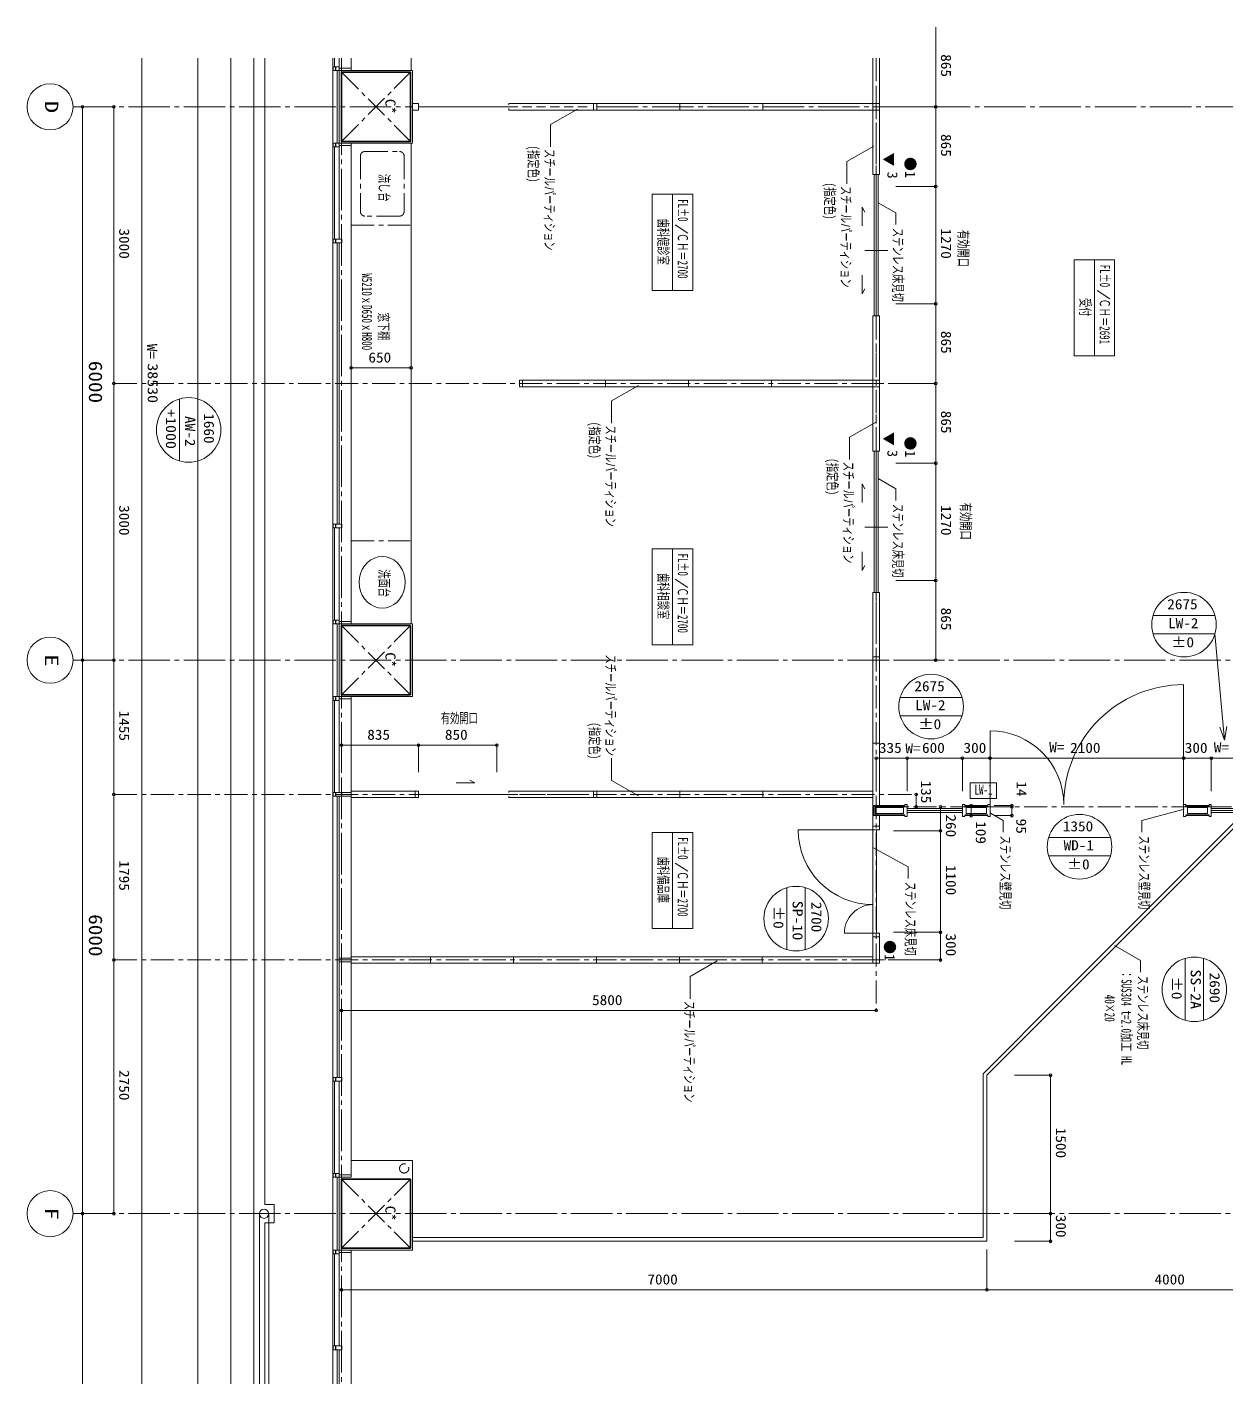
# Model space of a CAD drawing. Units: millimetres at full size, sheet at 1:50. Extents: x -48066 to 77311, y -302220 to 10476.
# Drawn here: x 38337 to 51353, y -40458 to -25812 of the extents above; entities that cross this region are included whole.
import ezdxf
from ezdxf.enums import TextEntityAlignment as Align

# ---------------------------------------------------------------- set-up
doc = ezdxf.new("R2010")
doc.units = ezdxf.units.MM
doc.header["$LTSCALE"] = 50
doc.header["$PDMODE"] = 32
doc.header["$PDSIZE"] = 30
for name, pattern in [('CHAIN1', [8, 5, -1, 1, -1]), ('CHAIN2', [12, 9, -1, 1, -1]), ('DASHED2', [3, 2, -1])]:
    doc.linetypes.add(name, pattern=pattern)
for name, color, linetype, lineweight in [('0-0_通り芯', 4, 'Continuous', 18), ('0-1_壁芯', 4, 'Continuous', 18), ('0-4_z246', 3, 'Continuous', 18), ('0-6_LGS', 4, 'Continuous', 18), ('0-7_仕上げ線', 3, 'Continuous', 18), ('0-8_平詳寸法', 4, 'Continuous', 18), ('0-A_外部建具', 4, 'Continuous', 18), ('0-B_内部建具', 4, 'Continuous', 18), ('0-C_文字', 4, 'Continuous', 18), ('1-1_床雑', 4, 'Continuous', 18), ('2-C_文字', 4, 'CHAIN1', 18), ('2-F_補助線', 4, 'CHAIN1', 18), ('3-0_平詳文字', 4, 'Continuous', 18), ('3-1_室名符号', 4, 'Continuous', 18), ('3-4_Dｼｰﾄ', 4, 'Continuous', 18), ('4-4_柱・壁', 2, 'Continuous', 35), ('4-5_柱壁寸法', 7, 'CHAIN1', 9), ('C-F_補助線', 4, 'Continuous', 18)]:
    doc.layers.add(name, color=color, linetype=linetype, lineweight=lineweight)
doc.layers.add('6-8', color=7, linetype='Continuous')
doc.styles.add('ＭＳ ゴシック', font='')
doc.styles.get('ＭＳ ゴシック').set_extended_font_data('MS Gothic')

msp = doc.modelspace()

# ---------------------------------------------------------------- linework, layer by layer
at = {"layer": '0-0_通り芯', "color": 6, "linetype": 'CHAIN2'}
for p, q in [((41747.4, -26148.41), (41747.4, -53050.25)), ((38836.91, -26676.59), (42517.39, -26676.59)), ((44517.4, -26676.59), (67445.14, -26676.59)), ((38836.91, -32676.59), (67445.14, -32676.59)), ((38836.91, -38676.59), (67445.14, -38676.59))]:
    msp.add_line(p, q, dxfattribs=at)
at = {"layer": '0-0_通り芯'}
for p, q in [((38939.09, -26676.59), (38939.09, -32676.59)), ((38939.09, -32676.59), (38939.09, -38676.59)), ((38939.09, -38676.59), (38939.09, -44676.59))]:
    msp.add_line(p, q, dxfattribs=at)
for centre in [(38586.91, -26676.59), (38586.91, -32676.59), (38586.91, -38676.59)]:
    msp.add_circle(centre, 250, dxfattribs=at)
for p in [(38939.09, -26676.59), (38939.09, -32676.59), (38939.09, -38676.59)]:
    msp.add_point(p, dxfattribs=at)
at = {"layer": '0-1_壁芯', "linetype": 'CHAIN1'}
for p, q in [((47547.38, -26148.41), (47547.38, -36473.81)), ((39279.12, -29676.59), (47997.39, -29676.58)), ((39279.12, -34131.6), (47997.39, -34131.59)), ((47552.39, -34266.59), (52747.4, -34266.59)), ((39279.12, -35926.6), (47997.39, -35926.59))]:
    msp.add_line(p, q, dxfattribs=at)
at = {"layer": '0-1_壁芯'}
for p, q in [((39279.12, -26676.59), (39279.12, -29676.59)), ((39279.12, -29676.59), (39279.12, -32676.59)), ((39279.12, -32676.59), (39279.12, -34131.59)), ((39279.12, -34131.59), (39279.12, -35926.59)), ((47982.18, -34131.59), (47982.18, -34266.59)), ((39279.12, -35926.59), (39279.12, -38676.59)), ((47547.38, -36473.81), (41747.4, -36473.81))]:
    msp.add_line(p, q, dxfattribs=at)
for p in [(39279.12, -26676.59), (39279.12, -29676.59), (39279.12, -32676.59), (39279.12, -34131.59), (47982.18, -34131.59), (47982.18, -34266.59), (39279.12, -35926.59), (41747.4, -36473.81), (47547.38, -36473.81), (39279.12, -38676.59)]:
    msp.add_point(p, dxfattribs=at)
at = {"layer": '0-4_z246'}
for p, q in [((40547.4, -46151.59), (40547.4, -26148.41)), ((40797.4, -26148.41), (40797.4, -47191.59)), ((40917.4, -26148.41), (40917.4, -38576.59)), ((51539.81, -34327.6), (49540.82, -36326.59)), ((51596.38, -34327.6), (49597.39, -36326.59)), ((49564.97, -36302.45), (48707.39, -37160.02)), ((49621.53, -36302.45), (48747.39, -37176.59)), ((48707.39, -37160.02), (48707.39, -38936.59)), ((48747.39, -37176.59), (48747.39, -38976.59)), ((41017.4, -38576.59), (40917.4, -38576.59)), ((40858.26, -38676.59), (40858.26, -47191.59)), ((40958.07, -38676.59), (40958.07, -47191.59)), ((42517.4, -38936.59), (48707.39, -38936.59)), ((42517.4, -38976.59), (48747.39, -38976.59))]:
    msp.add_line(p, q, dxfattribs=at)
msp.add_lwpolyline([(41017.4, -38576.59), (41017.4, -38776.59), (40917.4, -38776.59), (40917.4, -46001.59)], dxfattribs=at)
msp.add_circle((40908.08, -38677.8), 50, dxfattribs=at)
at = {"layer": '0-6_LGS'}
for p, q in [((47534.88, -34274.59), (47842.4, -34274.59)), ((47534.88, -34274.59), (47534.88, -34339.59)), ((47534.88, -34339.59), (47842.4, -34339.59)), ((47842.4, -34274.6), (47842.4, -34339.6)), ((48742.4, -34274.6), (48522.4, -34274.59)), ((48522.4, -34274.6), (48522.4, -34339.6)), ((48742.4, -34339.6), (48522.4, -34339.59)), ((48742.4, -34274.6), (48742.4, -34339.6)), ((50922.4, -34274.6), (51142.4, -34274.59)), ((50922.4, -34274.6), (50922.4, -34339.6)), ((50922.4, -34339.6), (51142.4, -34339.59)), ((51142.4, -34274.6), (51142.4, -34339.6))]:
    msp.add_line(p, q, dxfattribs=at)
at = {"layer": '0-7_仕上げ線'}
for p, q in [((41852.39, -26281.59), (42517.39, -26281.59)), ((42517.39, -26281.59), (42517.39, -27071.6)), ((41852.39, -27071.59), (42517.39, -27071.6)), ((42517.4, -32281.59), (41852.44, -32281.59)), ((42517.4, -33071.59), (42517.4, -32281.59)), ((41852.44, -33071.59), (42517.4, -33071.59)), ((47512.38, -34252.59), (47857.4, -34252.59)), ((47512.38, -34252.59), (47512.38, -34361.59)), ((47521.88, -34262.09), (47857.4, -34262.09)), ((48757.4, -34252.59), (48507.4, -34252.59)), ((48757.4, -34262.09), (48507.4, -34262.09)), ((50907.4, -34252.59), (51157.4, -34252.59)), ((50907.4, -34262.09), (51157.4, -34262.09)), ((47512.38, -34361.59), (47857.4, -34361.59)), ((48757.4, -34352.09), (48507.4, -34352.09)), ((48757.4, -34361.59), (48507.4, -34361.59)), ((50907.4, -34352.09), (51157.4, -34352.09)), ((50907.4, -34361.59), (51157.4, -34361.59)), ((41852.44, -38101.59), (42517.4, -38101.59)), ((42517.4, -38101.59), (42517.4, -39071.59)), ((42517.4, -39071.59), (41852.44, -39071.59))]:
    msp.add_line(p, q, dxfattribs=at)
msp.add_lwpolyline([(47521.88, -34262.09), (47521.88, -34352.09), (47857.4, -34352.09)], dxfattribs=at)
at = {"layer": '0-8_平詳寸法'}
for p, q in [((42502.39, -29507.16), (41852.4, -29507.16)), ((48576.51, -34252.59), (48576.51, -34361.59)), ((49018.42, -34252.59), (48826.47, -34252.59)), ((49018.42, -34266.59), (48826.47, -34266.59)), ((49018.42, -34252.59), (49018.42, -34266.59)), ((49018.42, -34266.59), (49018.42, -34361.59)), ((49018.42, -34361.59), (48826.47, -34361.59)), ((49438.83, -37176.59), (49048, -37176.59)), ((49438.83, -37176.59), (49438.83, -38676.59)), ((49438.83, -38676.59), (49048, -38676.59)), ((49438.83, -38676.59), (49438.83, -38976.6)), ((48747.39, -39502.44), (48747.39, -39066.23)), ((49438.83, -38976.6), (49048, -38976.6)), ((48747.39, -39502.44), (41747.4, -39502.44)), ((52747.4, -39502.44), (48747.39, -39502.44))]:
    msp.add_line(p, q, dxfattribs=at)
for p in [(41852.4, -29507.16), (42502.39, -29507.16), (48576.51, -34252.59), (49018.42, -34252.59), (49018.42, -34266.59), (48576.51, -34361.59), (49018.42, -34361.59), (49438.83, -37176.59), (49438.83, -38676.59), (49438.83, -38976.6), (41747.4, -39502.44), (48747.39, -39502.44)]:
    msp.add_point(p, dxfattribs=at)
at = {"layer": '0-A_外部建具'}
for p, q in [((41652.39, -26148.41), (41652.39, -48941.59)), ((41671.39, -26241.59), (41671.39, -26148.41)), ((41722.39, -26148.41), (41722.38, -28111.59)), ((41852.39, -26256.59), (41852.39, -26148.41)), ((41701.39, -26281.59), (41701.39, -27071.59)), ((41722.39, -26241.59), (41722.39, -26281.59)), ((41671.39, -27111.59), (41671.38, -28111.59)), ((41852.39, -27096.59), (41852.39, -32256.59)), ((41701.38, -28151.59), (41701.36, -31201.59)), ((41722.36, -31201.59), (41722.38, -28151.59)), ((41671.39, -32241.59), (41671.38, -31241.59)), ((41722.39, -33071.59), (41722.38, -31241.59)), ((41722.39, -31241.59), (41722.38, -34111.59)), ((41701.39, -33071.59), (41701.39, -32281.59)), ((41852.39, -33096.59), (41852.39, -36326.59)), ((41671.39, -33111.59), (41671.38, -34111.59)), ((41852.39, -34166.6), (41852.39, -34096.59)), ((41701.38, -34151.59), (41701.37, -36326.59)), ((41722.37, -36326.59), (41722.38, -34151.59)), ((41701.34, -37201.59), (41701.33, -35026.59)), ((41722.33, -35026.59), (41722.34, -37201.59)), ((41852.35, -38101.59), (41852.35, -35026.59)), ((41852.39, -35961.6), (41852.39, -35891.59)), ((41671.35, -38241.59), (41671.34, -37241.59)), ((41722.35, -40111.59), (41722.34, -37241.59)), ((41852.44, -38101.59), (41852.35, -38256.59)), ((41701.39, -38281.59), (41701.39, -39071.59)), ((41722.39, -38281.59), (41722.38, -40111.59)), ((41852.39, -44256.59), (41852.39, -39081.59)), ((41671.39, -39111.59), (41671.38, -40111.59)), ((41701.38, -43201.59), (41701.36, -40151.59)), ((41722.36, -40151.59), (41722.38, -43201.59))]:
    msp.add_line(p, q, dxfattribs=at)
for points in [[(41683.39, -26241.59), (41683.39, -26281.59), (41659.39, -26281.59), (41659.39, -26241.59)], [(41683.39, -27111.59), (41683.39, -27071.59), (41659.39, -27071.59), (41659.39, -27111.59)], [(41722.39, -27111.59), (41722.39, -27071.59), (41685.39, -27071.59), (41685.39, -27111.59)], [(41722.39, -27096.59), (41722.39, -27071.59), (41852.39, -27071.59), (41852.39, -27096.59)], [(41683.38, -28151.59), (41683.38, -28111.59), (41659.38, -28111.59), (41659.38, -28151.59)], [(41750.38, -28151.59), (41750.38, -28111.59), (41685.38, -28111.59), (41685.38, -28151.59)], [(41683.38, -31241.59), (41683.38, -31201.59), (41659.38, -31201.59), (41659.38, -31241.59)], [(41750.38, -31241.59), (41750.38, -31201.59), (41685.38, -31201.59), (41685.38, -31241.59)], [(41683.39, -32241.59), (41683.39, -32281.59), (41659.39, -32281.59), (41659.39, -32241.59)], [(41722.39, -32241.59), (41722.39, -32281.59), (41685.39, -32281.59), (41685.39, -32241.59)], [(41722.44, -32256.59), (41722.44, -32281.59), (41852.44, -32281.59), (41852.44, -32256.59)], [(41683.39, -33111.59), (41683.39, -33071.59), (41659.39, -33071.59), (41659.39, -33111.59)], [(41722.39, -33111.59), (41722.39, -33071.59), (41685.39, -33071.59), (41685.39, -33111.59)], [(41722.39, -33096.59), (41722.39, -33071.59), (41852.39, -33071.59), (41852.39, -33096.59)], [(41683.38, -34151.59), (41683.38, -34111.59), (41659.38, -34111.59), (41659.38, -34151.59)], [(41750.38, -34151.59), (41750.38, -34111.59), (41685.38, -34111.59), (41685.38, -34151.59)], [(41750.38, -34111.59), (41750.38, -34151.59), (41852.39, -34151.59), (41852.39, -34111.59)], [(41722.37, -35906.59), (41722.37, -35946.59), (41852.39, -35946.59), (41852.39, -35906.59)], [(41683.34, -37201.59), (41683.34, -37241.59), (41659.34, -37241.59), (41659.34, -37201.59)], [(41750.34, -37201.59), (41750.34, -37241.59), (41685.34, -37241.59), (41685.34, -37201.59)], [(41683.39, -38241.59), (41683.39, -38281.59), (41659.39, -38281.59), (41659.39, -38241.59)], [(41722.39, -38241.59), (41722.39, -38281.59), (41685.39, -38281.59), (41685.39, -38241.59)], [(41722.44, -38256.59), (41722.44, -38281.59), (41852.44, -38281.59), (41852.44, -38256.59)], [(41683.39, -39111.59), (41683.39, -39071.59), (41659.39, -39071.59), (41659.39, -39111.59)], [(41722.39, -39111.59), (41722.39, -39071.59), (41685.39, -39071.59), (41685.39, -39111.59)], [(41722.44, -39096.59), (41722.44, -39071.59), (41852.44, -39071.59), (41852.44, -39096.59)], [(41683.38, -40111.59), (41683.38, -40151.59), (41659.38, -40151.59), (41659.38, -40111.59)], [(41750.38, -40111.59), (41750.38, -40151.59), (41685.38, -40151.59), (41685.38, -40111.59)]]:
    msp.add_lwpolyline(points, close=True, dxfattribs=at)
for points in [[(41852.39, -26281.59), (41685.39, -26281.59), (41685.39, -26241.59), (41722.39, -26241.59)], [(41852.39, -26281.59), (41852.39, -26256.59), (41722.39, -26256.59)]]:
    msp.add_lwpolyline(points, dxfattribs=at)
at = {"layer": '0-B_内部建具'}
for p, q in [((47512.38, -26148.41), (47512.38, -27411.6)), ((47582.39, -26148.41), (47582.38, -27411.6)), ((42517.39, -26641.59), (42582.39, -26641.59)), ((42582.39, -26641.59), (42582.39, -26711.59)), ((43562.39, -26641.59), (47512.38, -26641.59)), ((43562.39, -26641.62), (43562.39, -26656.62)), ((44482.39, -26711.6), (44482.39, -26641.6)), ((44517.4, -26641.59), (44517.4, -26711.59)), ((45417.4, -26641.59), (45417.4, -26711.59)), ((46317.4, -26641.59), (46317.4, -26711.59)), ((47582.38, -26641.6), (47512.38, -26641.6)), ((42517.39, -26711.59), (42582.39, -26711.59)), ((43562.39, -26676.59), (42582.39, -26676.59)), ((43562.39, -26711.62), (43562.39, -26696.62)), ((43562.39, -26711.59), (47512.38, -26711.59)), ((47582.38, -26711.6), (47512.38, -26711.6)), ((47512.39, -26676.59), (47582.39, -26676.59)), ((47512.38, -27411.6), (47527.38, -27411.6)), ((47582.38, -27411.6), (47527.38, -27411.6)), ((47527.38, -27411.6), (47527.38, -28941.6)), ((47547.38, -27411.6), (47547.38, -28941.6)), ((47567.38, -28941.6), (47567.38, -27411.6)), ((47425.63, -28234.18), (47673.88, -28234.18)), ((47512.37, -28941.6), (47512.37, -30411.6)), ((47512.38, -28941.6), (47567.38, -28941.6)), ((47582.38, -28941.6), (47567.38, -28941.6)), ((47582.37, -28941.6), (47582.38, -30411.6)), ((43677.4, -29641.59), (47512.37, -29641.59)), ((43677.4, -29641.59), (43677.4, -29711.59)), ((43677.4, -29711.59), (47512.37, -29711.59)), ((43712.4, -29641.59), (43712.4, -29711.59)), ((44612.4, -29641.59), (44612.4, -29711.59)), ((45512.4, -29641.59), (45512.4, -29711.59)), ((46412.4, -29641.59), (46412.4, -29711.59)), ((47582.38, -29641.6), (47512.38, -29641.6)), ((47582.38, -29676.59), (47512.38, -29676.59)), ((47582.38, -29711.6), (47512.38, -29711.6)), ((47512.38, -30411.6), (47527.38, -30411.6)), ((47582.38, -30411.6), (47527.38, -30411.6)), ((47527.38, -30411.6), (47527.38, -31941.6)), ((47547.38, -30411.6), (47547.38, -31941.6)), ((47567.38, -31941.6), (47567.38, -30411.6)), ((47425.63, -31234.18), (47673.88, -31234.18)), ((47512.37, -31941.6), (47512.38, -34252.59)), ((47512.38, -31941.6), (47567.38, -31941.6)), ((47582.38, -31941.6), (47567.38, -31941.6)), ((47582.37, -31941.6), (47582.38, -34252.59)), ((47582.38, -32641.6), (47512.38, -32641.6)), ((47582.38, -32676.59), (47512.38, -32676.59)), ((50882.4, -32941.6), (50882.4, -34371.6)), ((48782.4, -33441.6), (48782.4, -34371.6)), ((47582.38, -33576.59), (47512.38, -33576.59)), ((41852.39, -34096.59), (42582.38, -34096.59)), ((42547.38, -34096.59), (42547.38, -34166.6)), ((42582.38, -34096.59), (42582.38, -34166.6)), ((43562.38, -34096.59), (47512.37, -34096.59)), ((43562.38, -34096.62), (43562.38, -34111.62)), ((44482.38, -34166.6), (44482.38, -34096.6)), ((44517.38, -34096.6), (44517.38, -34166.6)), ((45417.38, -34096.6), (45417.38, -34166.6)), ((46317.38, -34096.6), (46317.38, -34166.6)), ((41852.39, -34166.6), (42582.38, -34166.6)), ((43562.38, -34131.6), (42582.38, -34131.6)), ((43562.38, -34166.62), (43562.38, -34151.62)), ((43562.38, -34166.6), (47512.37, -34166.59)), ((47512.38, -34361.59), (47512.38, -34516.59)), ((47582.38, -34361.59), (47582.38, -34516.59)), ((47882.4, -34285.6), (48482.4, -34285.6)), ((47882.4, -34306.6), (48482.4, -34306.6)), ((47882.4, -34327.6), (48482.4, -34327.6)), ((51782.4, -34285.6), (51182.4, -34285.6)), ((51782.4, -34306.6), (51182.4, -34306.6)), ((51782.4, -34327.6), (51182.4, -34327.6)), ((47582.38, -34516.59), (46702.38, -34516.59)), ((47512.38, -34516.59), (47512.36, -35636.59)), ((47582.38, -34476.59), (47512.38, -34476.59)), ((47552.38, -34516.59), (47552.36, -35636.59)), ((47512.36, -35636.59), (47202.36, -35636.59)), ((47512.36, -35636.59), (47512.36, -35961.59)), ((47582.39, -35636.59), (47512.39, -35636.59)), ((47582.39, -35676.59), (47512.39, -35676.59)), ((47582.36, -35636.59), (47582.36, -35961.59)), ((41852.39, -35891.59), (47512.36, -35891.59)), ((41852.39, -35961.6), (47582.36, -35961.59)), ((42712.39, -35891.59), (42712.39, -35961.59)), ((43612.39, -35891.59), (43612.39, -35961.59)), ((44512.39, -35891.59), (44512.39, -35961.59)), ((45412.39, -35891.59), (45412.39, -35961.59)), ((46312.39, -35891.59), (46312.39, -35961.59)), ((47582.39, -35926.59), (47512.39, -35926.59))]:
    msp.add_line(p, q, dxfattribs=at)
at = {"layer": '0-B_内部建具', "linetype": 'DASHED2'}
for p, q in [((47547.38, -26148.41), (47547.38, -26606.6)), ((43562.39, -26676.59), (44447.39, -26676.6)), ((47547.38, -27411.6), (47547.38, -26746.6)), ((47547.38, -28941.6), (47547.38, -29606.6)), ((47547.38, -30411.6), (47547.38, -29746.6)), ((47547.38, -31941.6), (47547.38, -32606.6)), ((43562.38, -34131.6), (44447.38, -34131.6))]:
    msp.add_line(p, q, dxfattribs=at)
at = {"layer": '0-B_内部建具'}
for points in [[(47395.47, -27967.12), (47395.47, -27762.95), (47423.31, -27818.63)], [(47395.47, -28501.25), (47395.47, -28705.42), (47423.31, -28649.74)], [(47395.47, -30967.12), (47395.47, -30762.95), (47423.31, -30818.63)], [(47395.47, -31501.25), (47395.47, -31705.42), (47423.31, -31649.74)], [(42990.49, -34006.32), (43194.67, -34006.32), (43138.98, -33978.48)], [(47857.4, -34257.6), (47857.4, -34242.6), (47882.4, -34242.6), (47882.4, -34371.6)], [(48507.4, -34257.6), (48507.4, -34242.6), (48482.4, -34242.6), (48482.4, -34371.6)], [(48757.4, -34257.6), (48757.4, -34242.6), (48782.4, -34242.6)], [(50907.4, -34257.6), (50907.4, -34242.6), (50882.4, -34242.6)], [(51157.4, -34257.6), (51157.4, -34242.6), (51182.4, -34242.6), (51182.4, -34371.6)], [(47882.4, -34371.6), (47857.4, -34371.6), (47857.4, -34356.6)], [(48482.4, -34371.6), (48507.4, -34371.6), (48507.4, -34356.6)], [(48782.4, -34371.6), (48757.4, -34371.6), (48757.4, -34356.6)], [(50882.4, -34371.6), (50907.4, -34371.6), (50907.4, -34356.6)], [(51182.4, -34371.6), (51157.4, -34371.6), (51157.4, -34356.6)]]:
    msp.add_lwpolyline(points, dxfattribs=at)
for centre, radius, start, end in [((50882.4, -34241.6), 1300, 90, 180), ((48782.4, -34241.6), 800, 0, 90), ((47512.38, -34516.59), 810, 180, 270), ((47512.36, -35636.59), 310, 89.99621, 180)]:
    msp.add_arc(centre, radius, start, end, dxfattribs=at)
at = {"layer": '0-C_文字'}
for p, q in [((48193.12, -25811.6), (48193.12, -26676.6)), ((39581.91, -26148.41), (39581.91, -48941.59)), ((41747.4, -26148.41), (41747.4, -26318.89)), ((48193.12, -26676.6), (47759.79, -26676.6)), ((48193.12, -26676.6), (48193.12, -27541.6)), ((48193.12, -27541.6), (47759.79, -27541.6)), ((48193.12, -27541.6), (48193.12, -28811.6)), ((48193.12, -28811.6), (47759.79, -28811.6)), ((48193.12, -28811.6), (48193.12, -29676.58)), ((48193.12, -29676.58), (47759.79, -29676.58)), ((48193.12, -29676.58), (48193.12, -30541.6)), ((48193.12, -30541.6), (47759.79, -30541.6)), ((48193.12, -30541.6), (48193.12, -31811.6)), ((48193.12, -31811.6), (47759.79, -31811.6)), ((48193.12, -31811.6), (48193.12, -32676.59)), ((48193.12, -32676.59), (47759.79, -32676.59)), ((41747.4, -33596.93), (41747.4, -33891.17)), ((42582.37, -33596.93), (41747.4, -33596.93)), ((42582.37, -33596.93), (42582.37, -33891.17)), ((43432.37, -33596.93), (42582.37, -33596.93)), ((43432.37, -33596.93), (43432.37, -33891.17)), ((47547.38, -33739.45), (47547.38, -34096.46)), ((47882.4, -33739.45), (47547.38, -33739.45)), ((47882.4, -33739.45), (47882.4, -34096.46)), ((48482.4, -33739.45), (47882.4, -33739.45)), ((48482.4, -33739.45), (48482.4, -34096.46)), ((48782.4, -33739.45), (48482.4, -33739.45)), ((48782.4, -33739.45), (48782.4, -34096.46)), ((50882.4, -33739.45), (48782.4, -33739.45)), ((50882.4, -33739.45), (50882.4, -34096.46)), ((51182.4, -33739.45), (50882.4, -33739.45)), ((51182.4, -33739.45), (51182.4, -34096.46)), ((51782.4, -33739.45), (51182.4, -33739.45)), ((48245.64, -34526.59), (48245.64, -34266.59)), ((48245.64, -34526.59), (47736.8, -34526.59)), ((48245.64, -35626.59), (48245.64, -34526.59)), ((48245.64, -35626.59), (47736.8, -35626.59)), ((48245.64, -35926.59), (48245.64, -35626.59)), ((48245.64, -35926.59), (47736.8, -35926.59))]:
    msp.add_line(p, q, dxfattribs=at)
for p in [(48193.12, -26676.6), (48193.12, -27541.6), (48193.12, -28811.6), (48193.12, -29676.58), (48193.12, -30541.6), (48193.12, -31811.6), (48193.12, -32676.59), (41747.4, -33596.93), (42582.37, -33596.93), (43432.37, -33596.93), (47547.38, -33739.45), (47882.4, -33739.45), (48482.4, -33739.45), (48782.4, -33739.45), (50882.4, -33739.45), (51182.4, -33739.45), (48245.64, -34266.59), (48245.64, -34526.59), (48245.64, -35626.59), (48245.64, -35926.59)]:
    msp.add_point(p, dxfattribs=at)
at = {"layer": '1-1_床雑'}
for p, q in [((42502.39, -26281.59), (42502.39, -26148.41)), ((42502.4, -27071.6), (42502.39, -32281.59))]:
    msp.add_line(p, q, dxfattribs=at)
at = {"layer": '2-C_文字'}
for p, q in [((41952.4, -27211.6), (41952.4, -27811.6)), ((42002.4, -27161.59), (42377.4, -27161.59)), ((42427.41, -27211.6), (42427.41, -27811.6)), ((41852.4, -27961.59), (42492.41, -27961.59)), ((42377.4, -27861.6), (42002.4, -27861.6)), ((41852.44, -31381.59), (42492.41, -31381.59))]:
    msp.add_line(p, q, dxfattribs=at)
msp.add_lwpolyline([(42189.94, -31551.59), (42146.53, -31555.85), (42104.44, -31568.48), (42064.95, -31589.11), (42029.25, -31617.1), (41998.44, -31651.61), (41973.45, -31691.59), (41955.03, -31735.83), (41943.75, -31782.97), (41939.96, -31831.59), (41943.75, -31880.21), (41955.03, -31927.36), (41973.45, -31971.59), (41998.44, -32011.57), (42029.25, -32046.09), (42064.95, -32074.08), (42104.44, -32094.71), (42146.53, -32107.34), (42189.94, -32111.59), (42233.35, -32107.34), (42275.44, -32094.71), (42314.93, -32074.08), (42350.63, -32046.09), (42381.44, -32011.57), (42406.43, -31971.59), (42424.85, -31927.36), (42436.13, -31880.21), (42439.92, -31831.59), (42436.13, -31782.97), (42424.85, -31735.83), (42406.43, -31691.59), (42381.44, -31651.61), (42350.63, -31617.1), (42314.93, -31589.11), (42275.44, -31568.48), (42233.35, -31555.85)], close=True, dxfattribs=at)
for centre, start, end in [((42002.4, -27211.6), 90, 180), ((42377.4, -27211.6), 0, 90), ((42002.4, -27811.6), 180, 270), ((42377.4, -27811.6), 270, 360)]:
    msp.add_arc(centre, 50, start, end, dxfattribs=at)
at = {"layer": '2-F_補助線'}
msp.add_circle((42427.4, -38186.59), 50, dxfattribs=at)
at = {"layer": '3-0_平詳文字'}
for p, q in [((44014.75, -26868.18), (44306.58, -26700.65)), ((44014.75, -27111.37), (44014.75, -26868.18)), ((47229.33, -27270), (47521.16, -27102.47)), ((47229.33, -27513.19), (47229.33, -27270)), ((47759.5, -27827.28), (47567.38, -27716.36)), ((47759.5, -27827.28), (47759.5, -27954.39)), ((44677.41, -29864.22), (44969.23, -29696.69)), ((44677.41, -30107.41), (44677.41, -29864.22)), ((47257.53, -30259), (47549.36, -30091.47)), ((47257.53, -30502.19), (47257.53, -30259)), ((47759.5, -30816.67), (47567.38, -30705.75)), ((47759.5, -30816.67), (47759.5, -30943.77)), ((44677.41, -33736.84), (44677.41, -33980.03)), ((44677.41, -33980.03), (44969.23, -34147.56)), ((48924.54, -34414.54), (48787.11, -34335.2)), ((48924.54, -34414.54), (48924.54, -34541.64)), ((50429.7, -34414.54), (50887.18, -34291.96)), ((50429.7, -34414.54), (50429.7, -34541.64)), ((47895.46, -34916.71), (47512.38, -34706.05)), ((47895.46, -34916.71), (47895.46, -35043.81)), ((50415.94, -35932.62), (50131.29, -35768.27)), ((45531.61, -36104.6), (45823.44, -35937.07)), ((50415.94, -35932.62), (50415.94, -36059.72)), ((45531.61, -36347.79), (45531.61, -36104.6))]:
    msp.add_line(p, q, dxfattribs=at)
at = {"layer": '3-1_室名符号'}
for p, q in [((45117.32, -27625.35), (45117.32, -28666.49)), ((45117.32, -27625.35), (45557.06, -27625.35)), ((45337.06, -28666.49), (45337.06, -27625.35)), ((45557.06, -28666.49), (45557.06, -27625.35)), ((45504, -28045.93), (45367.55, -27957.11)), ((49694.36, -28336.81), (49694.36, -29377.94)), ((49694.36, -28336.81), (50134.11, -28336.81)), ((49914.1, -29377.94), (49914.1, -28336.81)), ((50134.11, -29377.94), (50134.11, -28336.81)), ((45557.06, -28666.49), (45117.32, -28666.49)), ((50081.05, -28757.39), (49944.6, -28668.57)), ((50134.11, -29377.94), (49694.36, -29377.94)), ((45117.32, -31467.64), (45117.32, -32508.78)), ((45117.32, -31467.64), (45557.06, -31467.64)), ((45337.06, -32508.78), (45337.06, -31467.64)), ((45557.06, -32508.78), (45557.06, -31467.64)), ((45504, -31888.22), (45367.55, -31799.4)), ((45557.06, -32508.78), (45117.32, -32508.78)), ((45117.32, -34543.72), (45117.32, -35584.86)), ((45117.32, -34543.72), (45557.06, -34543.72)), ((45337.06, -35584.86), (45337.06, -34543.72)), ((45557.06, -35584.86), (45557.06, -34543.72)), ((45504, -34964.31), (45367.55, -34875.49)), ((45557.06, -35584.86), (45117.32, -35584.86))]:
    msp.add_line(p, q, dxfattribs=at)
at = {"layer": '3-4_Dｼｰﾄ'}
for p, q in [((48567.1, -34174.41), (48567.1, -34005.75)), ((48852.6, -34174.41), (48567.1, -34174.41))]:
    msp.add_line(p, q, dxfattribs=at)
msp.add_lwpolyline([(48567.1, -34005.75), (48852.6, -34005.75), (48852.6, -34174.41)], dxfattribs=at)
at = {"layer": '4-4_柱・壁'}
for p, q in [((42497.4, -33051.59), (42497.4, -32301.59)), ((41747.39, -33051.59), (42497.4, -33051.59)), ((41747.39, -38301.59), (42497.4, -38301.59)), ((42497.4, -38301.59), (42497.4, -39051.59))]:
    msp.add_line(p, q, dxfattribs=at)
msp.add_lwpolyline([(41747.39, -27051.6), (41747.39, -26301.59), (42497.39, -26301.59), (42497.39, -27051.6)], close=True, dxfattribs=at)
for points in [[(42497.4, -32301.59), (41747.39, -32301.59), (41747.39, -33051.59)], [(42497.4, -39051.59), (41747.39, -39051.59), (41747.39, -38301.59)]]:
    msp.add_lwpolyline(points, dxfattribs=at)
at = {"layer": '4-5_柱壁寸法'}
for p, q in [((42497.39, -26301.59), (41747.39, -27051.6)), ((42497.39, -27051.6), (41747.39, -26301.59)), ((42497.4, -32301.59), (41747.39, -33051.6)), ((42497.4, -33051.6), (41747.39, -32301.59)), ((42497.4, -38301.59), (41747.39, -39051.59)), ((42497.4, -39051.59), (41747.39, -38301.59))]:
    msp.add_line(p, q, dxfattribs=at)
at = {"layer": 'C-F_補助線'}
for p, q in [((40189.86, -26148.41), (40189.86, -48178.15)), ((39989.86, -29844.65), (39989.86, -30515.47)), ((50550.54, -32190.61), (51221.36, -32190.61)), ((50550.54, -32390.62), (51221.36, -32390.62)), ((47807.52, -33079.08), (48478.34, -33079.08)), ((47807.52, -33279.08), (48478.34, -33279.08)), ((51325.52, -33541.98), (51351.13, -33394.19)), ((49417.98, -34598.67), (50088.81, -34598.67)), ((49417.98, -34798.68), (50088.81, -34798.68)), ((46579, -35142.66), (46579, -35813.49)), ((46779, -35142.66), (46779, -35813.49)), ((50898.42, -35909.68), (50898.42, -36580.5)), ((51098.43, -35909.68), (51098.43, -36580.5))]:
    msp.add_line(p, q, dxfattribs=at)
msp.add_lwpolyline([(51221.35, -32390.62), (51325.52, -33541.98), (51273.8, -33401.18)], dxfattribs=at)
for centre in [(40089.86, -30180.05), (50885.94, -32290.62), (48142.92, -33179.08), (49753.38, -34698.68), (46679, -35478.07), (50998.42, -36245.08)]:
    msp.add_circle(centre, 350, dxfattribs=at)

# ---------------------------------------------------------------- texts
at = {"layer": '0-0_通り芯', "style": 'ＭＳ ゴシック'}
for s, width, p in [('D', 1.35, (38486.91, -26610.34)), ('6000', 1.15, (38964.09, -29430.34)), ('E', 1.35, (38486.91, -32610.34)), ('6000', 1.15, (38964.09, -35430.34)), ('F', 1.35, (38486.91, -38610.34))]:
    msp.add_text(s, height=146.6, rotation=270, dxfattribs=dict(at, width=width)).set_placement(p, align=Align.BOTTOM_LEFT)
at = {"layer": '0-1_壁芯', "style": 'ＭＳ ゴシック', "width": 1.1}
for s, p in [('3000', (39304.12, -27995.34)), ('3000', (39304.12, -30995.34)), ('1455', (39304.12, -33222.84)), ('135', (48001.22, -33981.48)), ('1795', (39304.12, -34847.84)), ('2750', (39304.12, -37120.34))]:
    msp.add_text(s, height=110, rotation=270, dxfattribs=at).set_placement(p, align=Align.BOTTOM_LEFT)
msp.add_text('5800', height=110, dxfattribs=at).set_placement((44466.14, -36448.81), align=Align.BOTTOM_LEFT)
at = {"layer": '0-8_平詳寸法', "style": 'ＭＳ ゴシック', "width": 1.1}
for s, p in [('650', (42039.89, -29482.16)), ('7000', (45066.14, -39477.44)), ('4000', (50566.14, -39477.44))]:
    msp.add_text(s, height=110, dxfattribs=at).set_placement(p, align=Align.BOTTOM_LEFT)
for s, p in [('14', (49036.58, -33989.67)), ('95', (49033.99, -34394.32)), ('109', (48595.42, -34421.79)), ('1500', (49463.83, -37745.34)), ('300', (49463.83, -38689.1))]:
    msp.add_text(s, height=110, rotation=270, dxfattribs=at).set_placement(p, align=Align.BOTTOM_LEFT)
at = {"layer": '0-C_文字', "style": 'ＭＳ ゴシック'}
for s, width, p in [('865', 1.1, (48218.12, -26106.6)), ('865', 1.1, (48218.12, -26971.6)), ('1270', 1.1, (48218.12, -27995.35)), ('有効開口', 0.65, (48406.07, -28012.07)), ('865', 1.1, (48218.12, -29106.59)), ('W=', 1.1, (39606.98, -29246.12)), ('38530', 1.15, (39613.24, -29458.01)), ('865', 1.1, (48218.12, -29971.59)), ('1270', 1.1, (48218.12, -30995.35)), ('有効開口', 0.65, (48432.01, -30969.44)), ('865', 1.1, (48218.12, -32106.59)), ('260', 1.1, (48270.91, -34348.62)), ('1100', 1.1, (48270.64, -34895.34)), ('300', 1.1, (48270.64, -35639.09))]:
    msp.add_text(s, height=110, rotation=270, dxfattribs=dict(at, width=width)).set_placement(p, align=Align.BOTTOM_LEFT)
for s, width, p in [('有効開口', 0.65, (42825.65, -33391.51)), ('835', 1.1, (42027.39, -33571.93)), ('850', 1.1, (42869.87, -33571.93)), ('335', 1.1, (47577.39, -33714.45)), ('W=', 1.1, (47864.33, -33720.15)), ('600', 1.1, (48044.9, -33714.45)), ('300', 1.1, (48494.9, -33714.45)), ('W=', 1.1, (49424.28, -33707.93)), ('2100', 1.1, (49651.15, -33714.45)), ('300', 1.1, (50894.9, -33714.45)), ('W=', 1.1, (51209.54, -33709.55))]:
    msp.add_text(s, height=110, dxfattribs=dict(at, width=width)).set_placement(p, align=Align.BOTTOM_LEFT)
at = {"layer": '3-0_平詳文字', "style": 'ＭＳ ゴシック', "width": 0.65}
for s, p in [('(指定色)', (43743.44, -27097.14)), ('スチールパーティション', (43918.13, -27134.22)), ('流し台', (42124.57, -27404.2)), ('(指定色)', (46958.02, -27498.96)), ('スチールパーティション', (47132.71, -27536.04)), ('ステンレス床見切', (47696.8, -27989.7)), ('W5210ｘD650ｘH800', (41937.08, -28482.64)), ('窓下棚', (42118.13, -28909.68)), ('(指定色)', (44406.09, -30093.18)), ('スチールパーティション', (44580.79, -30130.26)), ('(指定色)', (46986.22, -30487.95)), ('スチールパーティション', (47160.91, -30525.04)), ('ステンレス床見切', (47696.8, -30979.08)), ('洗面台', (42124.57, -31691.01)), ('スチールパーティション', (44580.79, -32613.99)), ('(指定色)', (44406.09, -33351.07)), ('ステンレス壁見切', (48861.83, -34576.95)), ('ステンレス壁見切', (50366.99, -34576.95)), ('ステンレス床見切', (47832.75, -35079.12)), ('：SUS304 t=2.0加工 HL', (50174.62, -36034.68)), ('ステンレス床見切', (50353.23, -36095.03)), ('\u300040×20', (49993.6, -36203.9)), ('スチールパーティション', (45434.99, -36370.63))]:
    msp.add_text(s, height=110, rotation=270, dxfattribs=at).set_placement(p, align=Align.BOTTOM_LEFT)
at = {"layer": '3-1_室名符号', "style": 'ＭＳ ゴシック', "width": 0.65}
for s, rotation, p in [('FL±0', 270, (45364.3, -27677.36)), ('歯科健診室', 269.999, (45150.38, -27889.06)), ('ＣＨ＝2700', 270, (45362.56, -28043.5)), ('FL±0', 270, (49941.35, -28388.82)), ('受付', 269.999, (49727.42, -28750.52)), ('ＣＨ＝2691', 270, (49939.6, -28754.96)), ('FL±0', 270, (45364.3, -31519.65)), ('歯科相談室', 269.999, (45150.38, -31731.36)), ('ＣＨ＝2700', 270, (45362.56, -31885.79)), ('FL±0', 270, (45364.3, -34595.73)), ('歯科備品庫', 269.999, (45150.38, -34807.44)), ('ＣＨ＝2700', 270, (45362.56, -34961.88))]:
    msp.add_text(s, height=110, rotation=rotation, dxfattribs=at).set_placement(p, align=Align.BOTTOM_LEFT)
at = {"layer": '3-4_Dｼｰﾄ', "style": 'ＭＳ ゴシック', "width": 0.65}
msp.add_text('LW-1', height=110, dxfattribs=at).set_placement((48614.41, -34167.2), align=Align.BOTTOM_LEFT)
at = {"layer": '4-5_柱壁寸法', "color": 4, "style": 'ＭＳ ゴシック', "width": 1.1}
for p in [(42191.24, -26590.39), (42191.24, -32590.38), (42191.24, -38590.38)]:
    msp.add_text('C*', height=110, rotation=270, dxfattribs=at).set_placement(p, align=Align.BOTTOM_LEFT)
at = {"layer": '6-8', "style": 'ＭＳ ゴシック'}
for s, rotation, p in [('▲', 90, (47777.43, -27322.7)), ('●1', 270, (47828.12, -27220.65)), ('3', 270, (47636.01, -27379.85)), ('▲', 90, (47777.43, -30352.11)), ('●1', 270, (47828.12, -30250.05)), ('3', 270, (47636.01, -30398.47)), ('●1', 270, (47606.15, -35710.52))]:
    msp.add_text(s, height=110.9, rotation=rotation, dxfattribs=at).set_placement(p, align=Align.BOTTOM_LEFT)
at = {"layer": 'C-F_補助線', "style": 'ＭＳ ゴシック'}
for s, width, p in [('+1000', 1.15, (39811.24, -29955.08)), ('1660', 1.1, (40223.39, -29998.72)), ('AW-2', 1.1, (40019.08, -30029.25)), ('SP-10', 1.15, (46608.23, -35283.51)), ('±0', 1.1, (46400.38, -35340.6)), ('2700', 1.1, (46812.53, -35296.73)), ('±0', 1.1, (50719.81, -36107.61)), ('SS-2A', 1.15, (50926.41, -36028.64)), ('2690', 1.1, (51131.96, -36063.75))]:
    msp.add_text(s, height=110, rotation=270, dxfattribs=dict(at, width=width)).set_placement(p, align=Align.BOTTOM_LEFT)
at = {"layer": 'C-F_補助線', "style": 'ＭＳ ゴシック', "width": 1.1}
for s, p in [('2675', (50704.61, -32157.08)), ('LW-2', (50713.25, -32362.63)), ('±0', (50748.48, -32569.24)), ('2675', (47961.59, -33045.55)), ('LW-2', (47970.22, -33251.1)), ('±0', (48005.45, -33457.7)), ('1350', (49572.05, -34565.14)), ('WD-1', (49580.69, -34770.69)), ('±0', (49615.92, -34977.29))]:
    msp.add_text(s, height=110, dxfattribs=at).set_placement(p, align=Align.BOTTOM_LEFT)

doc.saveas('drawing.dxf')
